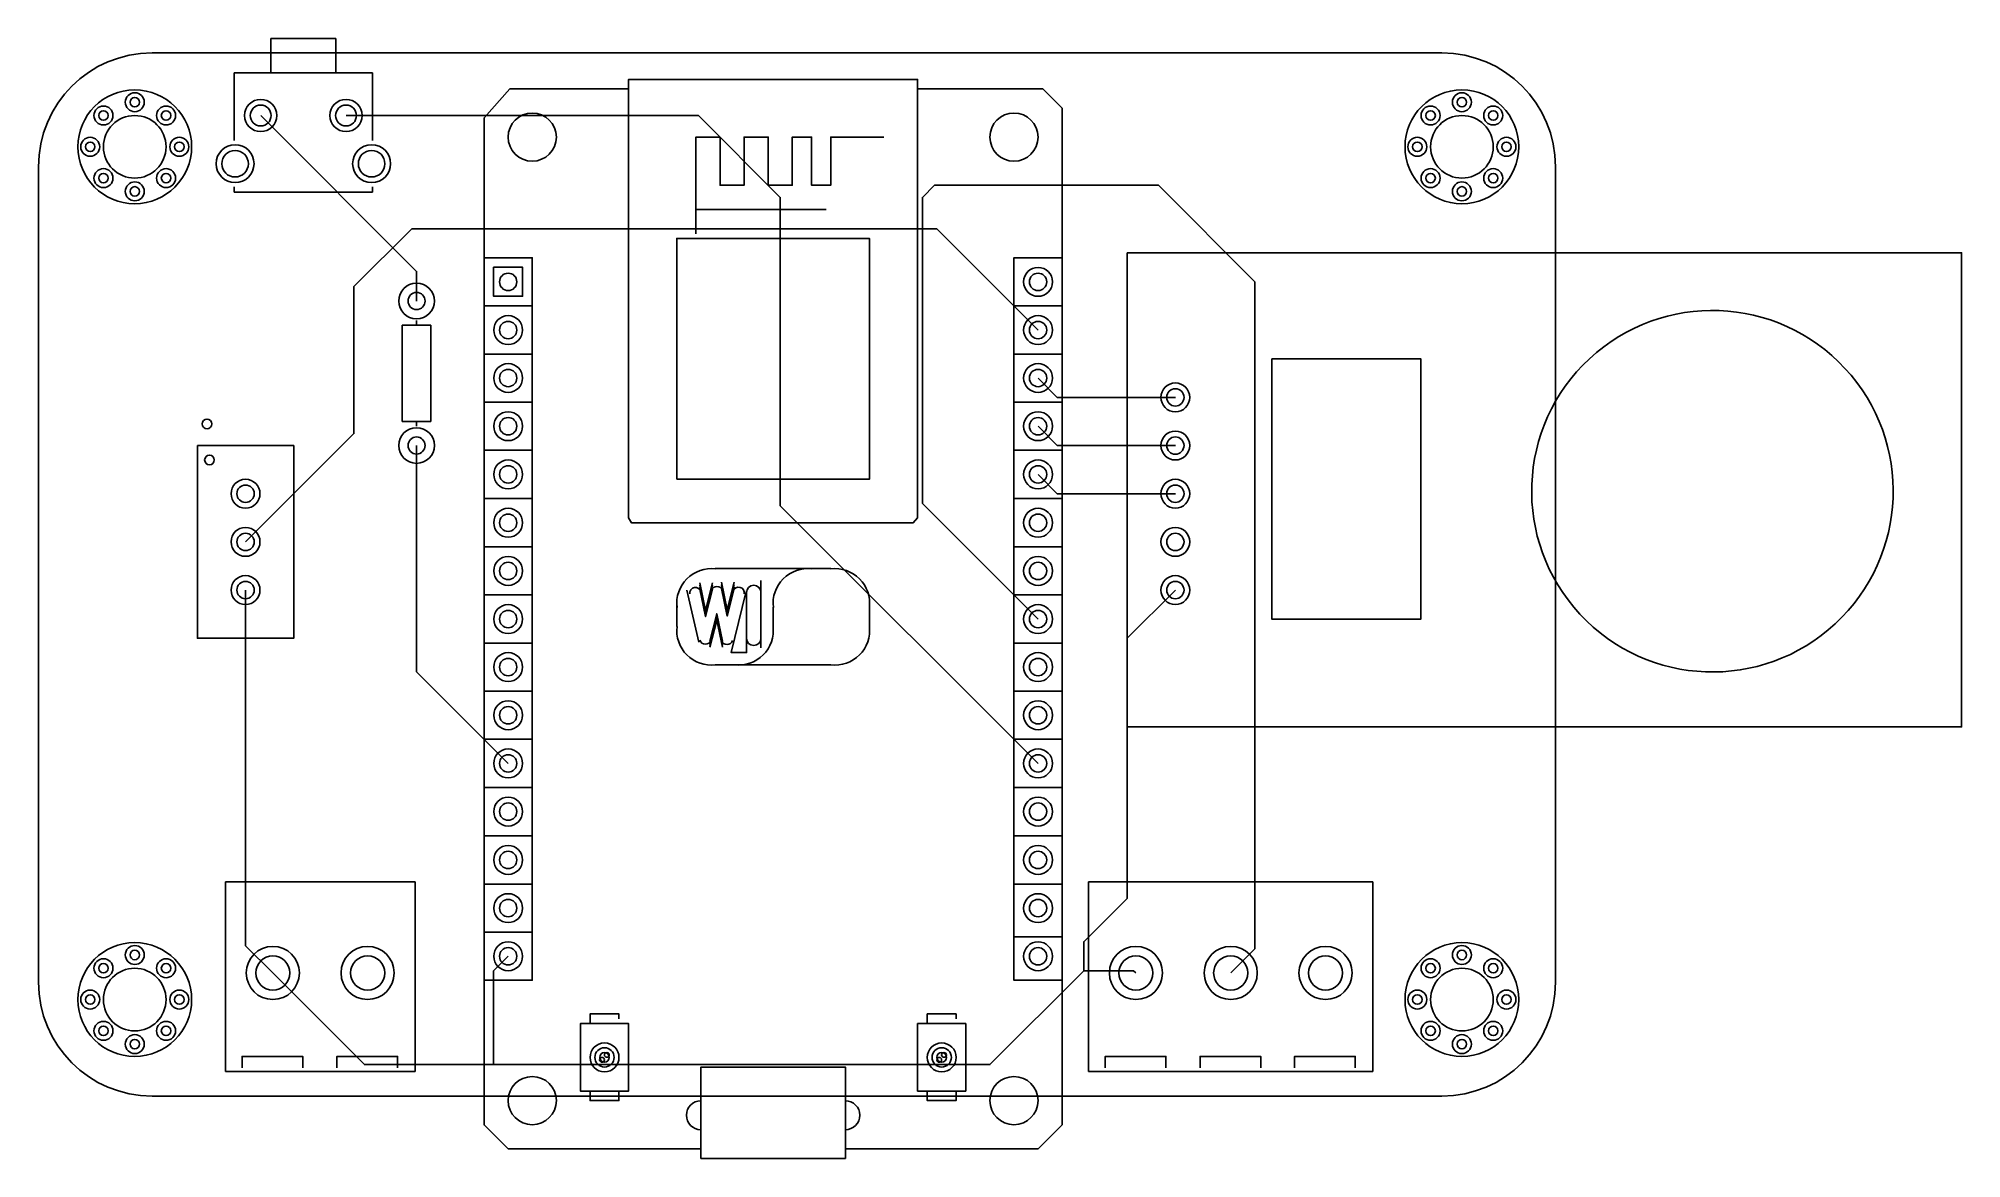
# Model space of a CAD drawing. Header units: millimetres. Extents: x 149 to 251, y -201 to -141.
import ezdxf

# ---------------------------------------------------------------- set-up
doc = ezdxf.new("R2010")
doc.units = ezdxf.units.MM

msp = doc.modelspace()

# ---------------------------------------------------------------- linework, layer by layer
for points in [[(165.04, -141.48), (161.6, -141.48)], [(161.6, -141.48), (161.6, -143.29)], [(165.04, -141.48), (165.04, -143.29)], [(155.35, -142.24), (223.35, -142.24)], [(166.97, -143.29), (159.67, -143.29)], [(159.67, -146.86), (159.67, -143.29)], [(166.97, -146.86), (166.97, -143.29)], [(172.85, -145.92), (172.85, -153.04), (175.39, -153.04), (175.39, -191.13), (172.85, -191.13), (172.85, -198.76), (174.12, -200.03), (184.28, -200.03), (184.28, -200.53), (191.9, -200.53), (191.9, -200.03), (202.06, -200.03), (203.33, -198.76), (203.33, -145.16), (202.31, -144.14), (195.71, -144.14), (195.71, -143.64), (180.47, -143.64), (180.47, -144.14), (174.2, -144.14), (172.85, -145.67), (172.85, -146.43)], [(180.47, -144.14), (180.47, -166.75), (180.62, -167.01), (195.48, -167.01), (195.71, -166.75), (195.71, -144.14)], [(169.29, -155.32), (169.29, -153.76), (161.07, -145.54)], [(165.57, -145.54), (184.15, -145.54), (188.47, -149.86), (188.47, -166.12), (202.06, -179.7)], [(184.02, -151.77), (184.02, -146.68), (185.29, -146.68), (185.29, -149.22), (186.56, -149.22), (186.56, -146.68), (187.83, -146.68), (187.83, -149.22), (189.1, -149.22), (189.1, -146.68), (190.12, -146.68), (190.12, -149.22), (191.13, -149.22), (191.13, -146.68), (193.93, -146.68)], [(149.35, -191.24), (149.35, -148.24)], [(229.35, -148.24), (229.35, -191.24)], [(159.67, -149.58), (159.67, -149.3)], [(159.67, -149.58), (166.97, -149.58)], [(166.97, -149.58), (166.97, -149.3)], [(202.06, -172.09), (195.96, -165.99), (195.96, -149.86), (196.6, -149.22), (208.41, -149.22), (213.49, -154.31), (213.49, -189.48), (212.22, -190.75)], [(184.02, -150.49), (190.88, -150.49)], [(160.27, -168.02), (165.99, -162.31), (165.99, -154.56), (169.04, -151.51), (196.72, -151.51), (202.06, -156.85)], [(172.85, -191.13), (172.85, -153.04)], [(203.33, -191.13), (200.79, -191.13), (200.79, -153.04), (203.33, -153.04)], [(175.39, -155.58), (172.85, -155.58)], [(203.33, -155.58), (200.79, -155.58)], [(168.53, -156.59), (169.29, -156.59)], [(168.53, -161.67), (168.53, -156.59)], [(169.29, -156.59), (169.29, -156.34)], [(169.29, -156.59), (170.05, -156.59)], [(170.05, -156.59), (170.05, -161.67)], [(175.39, -158.12), (172.85, -158.12)], [(200.79, -158.12), (203.33, -158.12)], [(209.3, -160.4), (203.07, -160.4), (202.06, -159.38)], [(175.39, -160.65), (172.85, -160.65)], [(203.33, -160.65), (200.79, -160.65)], [(169.29, -161.67), (168.53, -161.67)], [(169.29, -161.67), (169.29, -161.92)], [(170.05, -161.67), (169.29, -161.67)], [(209.3, -162.94), (203.07, -162.94), (202.06, -161.92)], [(169.29, -162.94), (169.29, -174.88), (174.12, -179.7)], [(175.39, -163.19), (172.85, -163.19)], [(200.79, -163.19), (203.33, -163.19)], [(209.3, -165.48), (203.07, -165.48), (202.06, -164.46)], [(175.39, -165.73), (172.85, -165.73)], [(203.33, -165.73), (200.79, -165.73)], [(175.39, -168.28), (172.85, -168.28)], [(200.79, -168.28), (203.33, -168.28)], [(184.89, -170.18), (184.53, -171.63), (184.23, -170.18)], [(184.89, -170.31), (184.53, -171.75), (184.23, -170.31)], [(185.04, -169.43), (191.13, -169.43)], [(186.03, -170.15), (185.67, -171.6), (185.37, -170.15)], [(186.03, -170.28), (185.67, -171.73), (185.37, -170.28)], [(187.45, -170.05), (187.45, -173.61)], [(160.27, -170.56), (160.27, -189.32), (161.71, -190.75)], [(175.39, -170.82), (172.85, -170.82)], [(183.01, -172.48), (183.01, -171.21)], [(183.54, -170.56), (184.18, -173.3)], [(184.89, -170.43), (184.53, -171.88), (184.23, -170.43)], [(184.89, -170.51), (184.53, -171.96), (184.23, -170.51)], [(186.03, -170.41), (185.67, -171.86), (185.37, -170.41)], [(186.03, -170.48), (185.67, -171.93), (185.37, -170.48)], [(186.66, -170.69), (185.88, -173.86), (186.69, -173.86), (186.69, -170.61)], [(203.33, -170.82), (200.79, -170.82)], [(209.3, -170.56), (206.76, -173.1), (206.76, -186.82), (204.47, -189.1), (204.47, -190.63)], [(184.76, -173.25), (185.12, -171.81), (185.42, -173.25)], [(184.76, -173.33), (185.12, -171.88), (185.42, -173.33)], [(184.76, -173.46), (185.12, -172.01), (185.42, -173.46)], [(184.76, -173.58), (185.12, -172.14), (185.42, -173.58)], [(188.09, -172.48), (188.09, -171.46)], [(193.17, -172.48), (193.17, -171.46)], [(175.39, -173.36), (172.85, -173.36)], [(200.79, -173.36), (203.33, -173.36)], [(191.13, -174.51), (185.04, -174.51)], [(172.85, -175.89), (175.39, -175.89)], [(203.33, -175.89), (200.79, -175.89)], [(175.39, -178.43), (172.85, -178.43)], [(200.79, -178.43), (203.33, -178.43)], [(172.85, -180.97), (175.39, -180.97)], [(203.33, -180.97), (200.79, -180.97)], [(175.39, -183.52), (172.85, -183.52)], [(200.79, -183.52), (203.33, -183.52)], [(159.21, -185.95), (169.21, -185.95)], [(159.21, -185.95), (159.21, -195.95)], [(169.21, -185.95), (169.21, -195.95)], [(175.39, -186.06), (172.85, -186.06)], [(200.79, -186.06), (203.33, -186.06)], [(204.72, -185.95), (204.72, -195.95)], [(204.72, -185.95), (219.72, -185.95)], [(219.72, -185.95), (219.72, -195.95)], [(172.85, -188.6), (175.39, -188.6)], [(200.79, -188.85), (203.33, -188.85)], [(174.12, -189.87), (173.35, -190.63), (173.35, -195.58), (199.52, -195.58), (204.47, -190.63), (207.09, -190.63), (207.22, -190.75)], [(161.71, -190.75), (166.54, -195.58), (173.35, -195.58)], [(177.93, -196.98), (180.47, -196.98), (180.47, -193.42), (177.93, -193.42), (177.93, -196.98), (178.44, -196.98), (178.44, -197.48), (179.96, -197.48), (179.96, -196.98)], [(178.44, -193.42), (178.44, -192.91), (179.96, -192.91), (179.96, -193.17)], [(195.71, -196.98), (198.25, -196.98), (198.25, -193.42), (195.71, -193.42), (195.71, -196.98), (196.22, -196.98), (196.22, -197.48), (197.74, -197.48), (197.74, -196.98)], [(196.22, -193.42), (196.22, -192.91), (197.74, -192.91), (197.74, -193.17)], [(160.09, -195.75), (160.09, -195.15), (163.29, -195.15), (163.29, -195.75)], [(165.09, -195.75), (165.09, -195.15), (168.29, -195.15), (168.29, -195.75)], [(191.9, -200.03), (191.9, -195.71), (184.28, -195.71), (184.28, -200.03)], [(205.6, -195.75), (205.6, -195.15), (208.8, -195.15), (208.8, -195.75)], [(210.6, -195.75), (210.6, -195.15), (213.8, -195.15), (213.8, -195.75)], [(215.59, -195.75), (215.59, -195.15), (218.79, -195.15), (218.79, -195.75)], [(159.21, -195.95), (169.21, -195.95)], [(204.72, -195.95), (219.72, -195.95)], [(223.35, -197.24), (155.35, -197.24)]]:
    msp.add_lwpolyline(points)
for points in [[(183.01, -164.72), (193.17, -164.72), (193.17, -152.02), (183.01, -152.02), (183.01, -152.27), (183.01, -164.72)], [(206.76, -152.78), (250.76, -152.78), (250.76, -177.78), (206.76, -177.78), (206.76, -152.78)], [(173.35, -153.54), (174.88, -153.54), (174.88, -155.07), (173.35, -155.07)], [(214.38, -158.37), (222.25, -158.37), (222.25, -172.09), (214.38, -172.09), (214.38, -158.37)], [(157.73, -162.94), (162.81, -162.94), (162.81, -173.1), (157.73, -173.1), (157.73, -162.94)]]:
    msp.add_lwpolyline(points, close=True)
for centre, radius in [((154.43, -147.19), 3), ((154.43, -144.84), 0.5), ((154.43, -144.84), 0.25), ((161.07, -145.54), 0.85), ((161.07, -145.54), 0.55), ((165.57, -145.54), 0.85), ((165.57, -145.54), 0.55), ((224.41, -147.19), 3), ((224.41, -144.84), 0.5), ((224.41, -144.84), 0.25), ((152.78, -145.54), 0.5), ((152.78, -145.54), 0.25), ((154.43, -147.19), 1.65), ((156.08, -145.54), 0.5), ((156.08, -145.54), 0.25), ((175.39, -146.68), 1.27), ((200.79, -146.68), 1.27), ((222.76, -145.54), 0.5), ((222.76, -145.54), 0.25), ((224.41, -147.19), 1.65), ((226.06, -145.54), 0.5), ((226.06, -145.54), 0.25), ((152.08, -147.19), 0.5), ((152.08, -147.19), 0.25), ((156.78, -147.19), 0.5), ((156.78, -147.19), 0.25), ((222.06, -147.19), 0.5), ((222.06, -147.19), 0.25), ((226.76, -147.19), 0.5), ((226.76, -147.19), 0.25), ((159.72, -148.08), 1), ((159.72, -148.08), 0.7), ((166.92, -148.08), 1), ((166.92, -148.08), 0.7), ((152.78, -148.84), 0.5), ((152.78, -148.84), 0.25), ((154.43, -149.54), 0.5), ((156.08, -148.84), 0.5), ((156.08, -148.84), 0.25), ((222.76, -148.84), 0.5), ((222.76, -148.84), 0.25), ((224.41, -149.54), 0.5), ((226.06, -148.84), 0.5), ((226.06, -148.84), 0.25), ((154.43, -149.54), 0.25), ((224.41, -149.54), 0.25), ((174.12, -154.31), 0.457), ((202.06, -154.31), 0.762), ((202.06, -154.31), 0.457), ((169.29, -155.32), 0.94), ((169.29, -155.32), 0.45), ((174.12, -156.85), 0.762), ((202.06, -156.85), 0.762), ((174.12, -156.85), 0.457), ((202.06, -156.85), 0.457), ((174.12, -159.38), 0.762), ((174.12, -159.38), 0.457), ((202.06, -159.38), 0.762), ((202.06, -159.38), 0.457), ((209.3, -160.4), 0.762), ((209.3, -160.4), 0.457), ((174.12, -161.92), 0.762), ((202.06, -161.92), 0.762), ((158.24, -161.8), 0.254), ((169.29, -162.94), 0.94), ((174.12, -161.92), 0.457), ((202.06, -161.92), 0.457), ((209.3, -162.94), 0.762), ((169.29, -162.94), 0.45), ((209.3, -162.94), 0.457), ((158.37, -163.7), 0.254), ((174.12, -164.46), 0.762), ((174.12, -164.46), 0.457), ((202.06, -164.46), 0.762), ((202.06, -164.46), 0.457), ((160.27, -165.48), 0.762), ((160.27, -165.48), 0.457), ((209.3, -165.48), 0.762), ((209.3, -165.48), 0.457), ((174.12, -167.01), 0.762), ((202.06, -167.01), 0.762), ((160.27, -168.02), 0.762), ((174.12, -167.01), 0.457), ((202.06, -167.01), 0.457), ((209.3, -168.02), 0.762), ((160.27, -168.02), 0.457), ((209.3, -168.02), 0.457), ((174.12, -169.55), 0.762), ((174.12, -169.55), 0.457), ((202.06, -169.55), 0.762), ((202.06, -169.55), 0.457), ((160.27, -170.56), 0.762), ((160.27, -170.56), 0.457), ((209.3, -170.56), 0.762), ((209.3, -170.56), 0.457), ((174.12, -172.09), 0.762), ((202.06, -172.09), 0.762), ((174.12, -172.09), 0.457), ((202.06, -172.09), 0.457), ((174.12, -174.62), 0.762), ((174.12, -174.62), 0.457), ((202.06, -174.62), 0.762), ((202.06, -174.62), 0.457), ((174.12, -177.16), 0.762), ((202.06, -177.16), 0.762), ((174.12, -177.16), 0.457), ((202.06, -177.16), 0.457), ((174.12, -179.7), 0.762), ((174.12, -179.7), 0.457), ((202.06, -179.7), 0.762), ((202.06, -179.7), 0.457), ((174.12, -182.24), 0.762), ((202.06, -182.24), 0.762), ((174.12, -182.24), 0.457), ((202.06, -182.24), 0.457), ((174.12, -184.79), 0.762), ((174.12, -184.79), 0.457), ((202.06, -184.79), 0.762), ((202.06, -184.79), 0.457), ((174.12, -187.33), 0.762), ((202.06, -187.33), 0.762), ((174.12, -187.33), 0.457), ((202.06, -187.33), 0.457), ((154.43, -192.15), 3), ((154.43, -189.8), 0.5), ((154.43, -189.8), 0.25), ((161.71, -190.75), 1.4), ((166.71, -190.75), 1.4), ((174.12, -189.87), 0.762), ((174.12, -189.87), 0.457), ((202.06, -189.87), 0.762), ((202.06, -189.87), 0.457), ((207.22, -190.75), 1.4), ((212.22, -190.75), 1.4), ((217.22, -190.75), 1.4), ((224.41, -192.15), 3), ((224.41, -189.8), 0.5), ((224.41, -189.8), 0.25), ((152.78, -190.5), 0.5), ((152.78, -190.5), 0.25), ((154.43, -192.15), 1.65), ((156.08, -190.5), 0.5), ((156.08, -190.5), 0.25), ((161.71, -190.75), 0.9), ((166.71, -190.75), 0.9), ((207.22, -190.75), 0.9), ((212.22, -190.75), 0.9), ((217.22, -190.75), 0.9), ((222.76, -190.5), 0.5), ((222.76, -190.5), 0.25), ((224.41, -192.15), 1.65), ((226.06, -190.5), 0.5), ((226.06, -190.5), 0.25), ((152.08, -192.15), 0.5), ((156.78, -192.15), 0.5), ((222.06, -192.15), 0.5), ((226.76, -192.15), 0.5), ((152.08, -192.15), 0.25), ((156.78, -192.15), 0.25), ((222.06, -192.15), 0.25), ((226.76, -192.15), 0.25), ((152.78, -193.8), 0.5), ((152.78, -193.8), 0.25), ((156.08, -193.8), 0.5), ((156.08, -193.8), 0.25), ((222.76, -193.8), 0.5), ((222.76, -193.8), 0.25), ((226.06, -193.8), 0.5), ((226.06, -193.8), 0.25), ((154.43, -194.5), 0.5), ((154.43, -194.5), 0.25), ((179.2, -195.2), 0.762), ((179.2, -195.2), 0.508), ((196.98, -195.2), 0.762), ((196.98, -195.2), 0.508), ((224.41, -194.5), 0.5), ((224.41, -194.5), 0.25), ((179.2, -195.2), 0.254), ((179.07, -195.33), 0.127), ((179.32, -195.07), 0.127), ((196.98, -195.2), 0.254), ((196.85, -195.33), 0.127), ((197.1, -195.07), 0.127), ((175.39, -197.48), 1.27), ((200.79, -197.48), 1.27)]:
    msp.add_circle(centre, radius)
for centre, radius, start, end in [((155.35, -148.24), 6, 90, 180), ((223.35, -148.24), 6, 360, 90), ((237.62, -165.35), 9.53, 312.8389, 132.8389), ((237.62, -165.35), 9.53, 132.8389, 312.8389), ((184.84, -171.26), 1.83, 83.3579, 186.6421), ((187.07, -170.69), 0.381, 0, 180), ((189.92, -171.26), 1.83, 83.3579, 186.6421), ((191.35, -171.26), 1.83, 353.3579, 96.6421), ((183.99, -170.72), 0.297, 11.903, 187.8286), ((185.13, -170.68), 0.307, 17.6785, 162.3215), ((186.27, -170.71), 0.303, 349.1022, 161.656), ((184.84, -172.69), 1.83, 173.3579, 276.6421), ((184.52, -173.11), 0.307, 197.6785, 342.3215), ((185.66, -173.13), 0.307, 197.6785, 342.3215), ((186.27, -172.69), 1.83, 263.3579, 6.6421), ((187.07, -173.1), 0.381, 180, 0), ((191.35, -172.69), 1.83, 263.3579, 6.6421), ((155.35, -191.24), 6, 180, 270), ((223.35, -191.24), 6, 270, 0), ((184.28, -198.25), 0.762, 90, 270), ((191.9, -198.25), 0.762, 270, 90)]:
    msp.add_arc(centre, radius, start, end)

doc.saveas('drawing.dxf')
